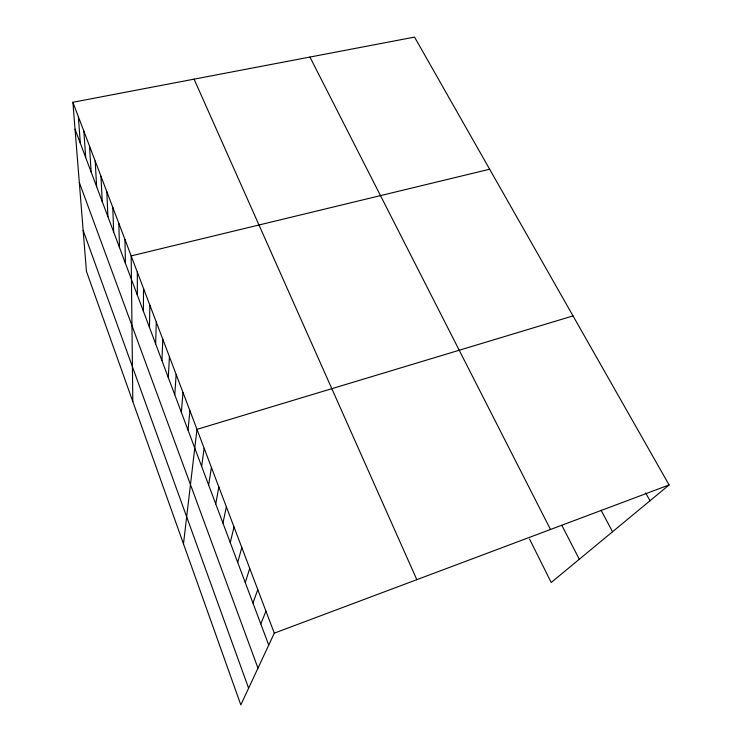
<?xml version="1.0" encoding="UTF-8"?>
<svg xmlns="http://www.w3.org/2000/svg" width="742" height="742" viewBox="0 0 742 742"><rect width="100%" height="100%" fill="white"/><g stroke="black" fill="none" stroke-linecap="round" stroke-linejoin="round"><path stroke-width="1.11" d="M143.373 311.167L143.54 288.49M149.467 327.398L149.865 305.166M155.653 343.88L156.293 322.084M161.932 360.603L162.813 339.27M168.304 377.576L169.436 356.726M174.769 394.8L176.16 374.46M181.336 412.292L182.986 392.472M188.004 430.054L189.933 410.771M183.478 543.867L196.982 429.358L573.019 315.906M201.648 466.412L204.152 448.251M208.641 485.018L211.433 467.451M215.737 503.92L218.844 486.975M222.943 523.119L226.366 506.814M230.261 542.634L234.027 526.987M237.709 562.455L241.809 547.503M245.277 582.609L249.72 568.372M252.966 603.098L257.78 589.593M260.785 623.92L265.97 611.185M669.108 484.953L274.299 633.158L240.825 704.9L86.434 271.322L72.892 102.266L414.546 37.1L669.108 484.953L551.204 582.498L529.556 539.082M489.646 169.222L131.176 255.897L132.818 401.58M645.67 492.966L650.011 500.757M601.048 510.208L612.558 531.745M561.907 525.457L579.298 559.255M309.933 57.051L550.49 529.482M194.079 79.144L416.818 579.66M72.892 102.266L274.299 633.158M75.044 129.164L268.734 645.095M79.32 182.467L257.975 668.143M83.15 230.391L248.607 688.214M78.346 116.633L80.331 143.252M83.874 131.213L85.692 157.536M89.485 146.007L91.136 172.014M95.18 161.014L96.645 186.706M100.958 176.244L102.238 201.601M106.82 191.696L107.915 216.71M112.775 207.389L113.665 232.042M118.813 223.314L119.508 247.596M124.953 239.48L125.426 263.373M137.316 272.073L137.363 295.158"/></g></svg>
